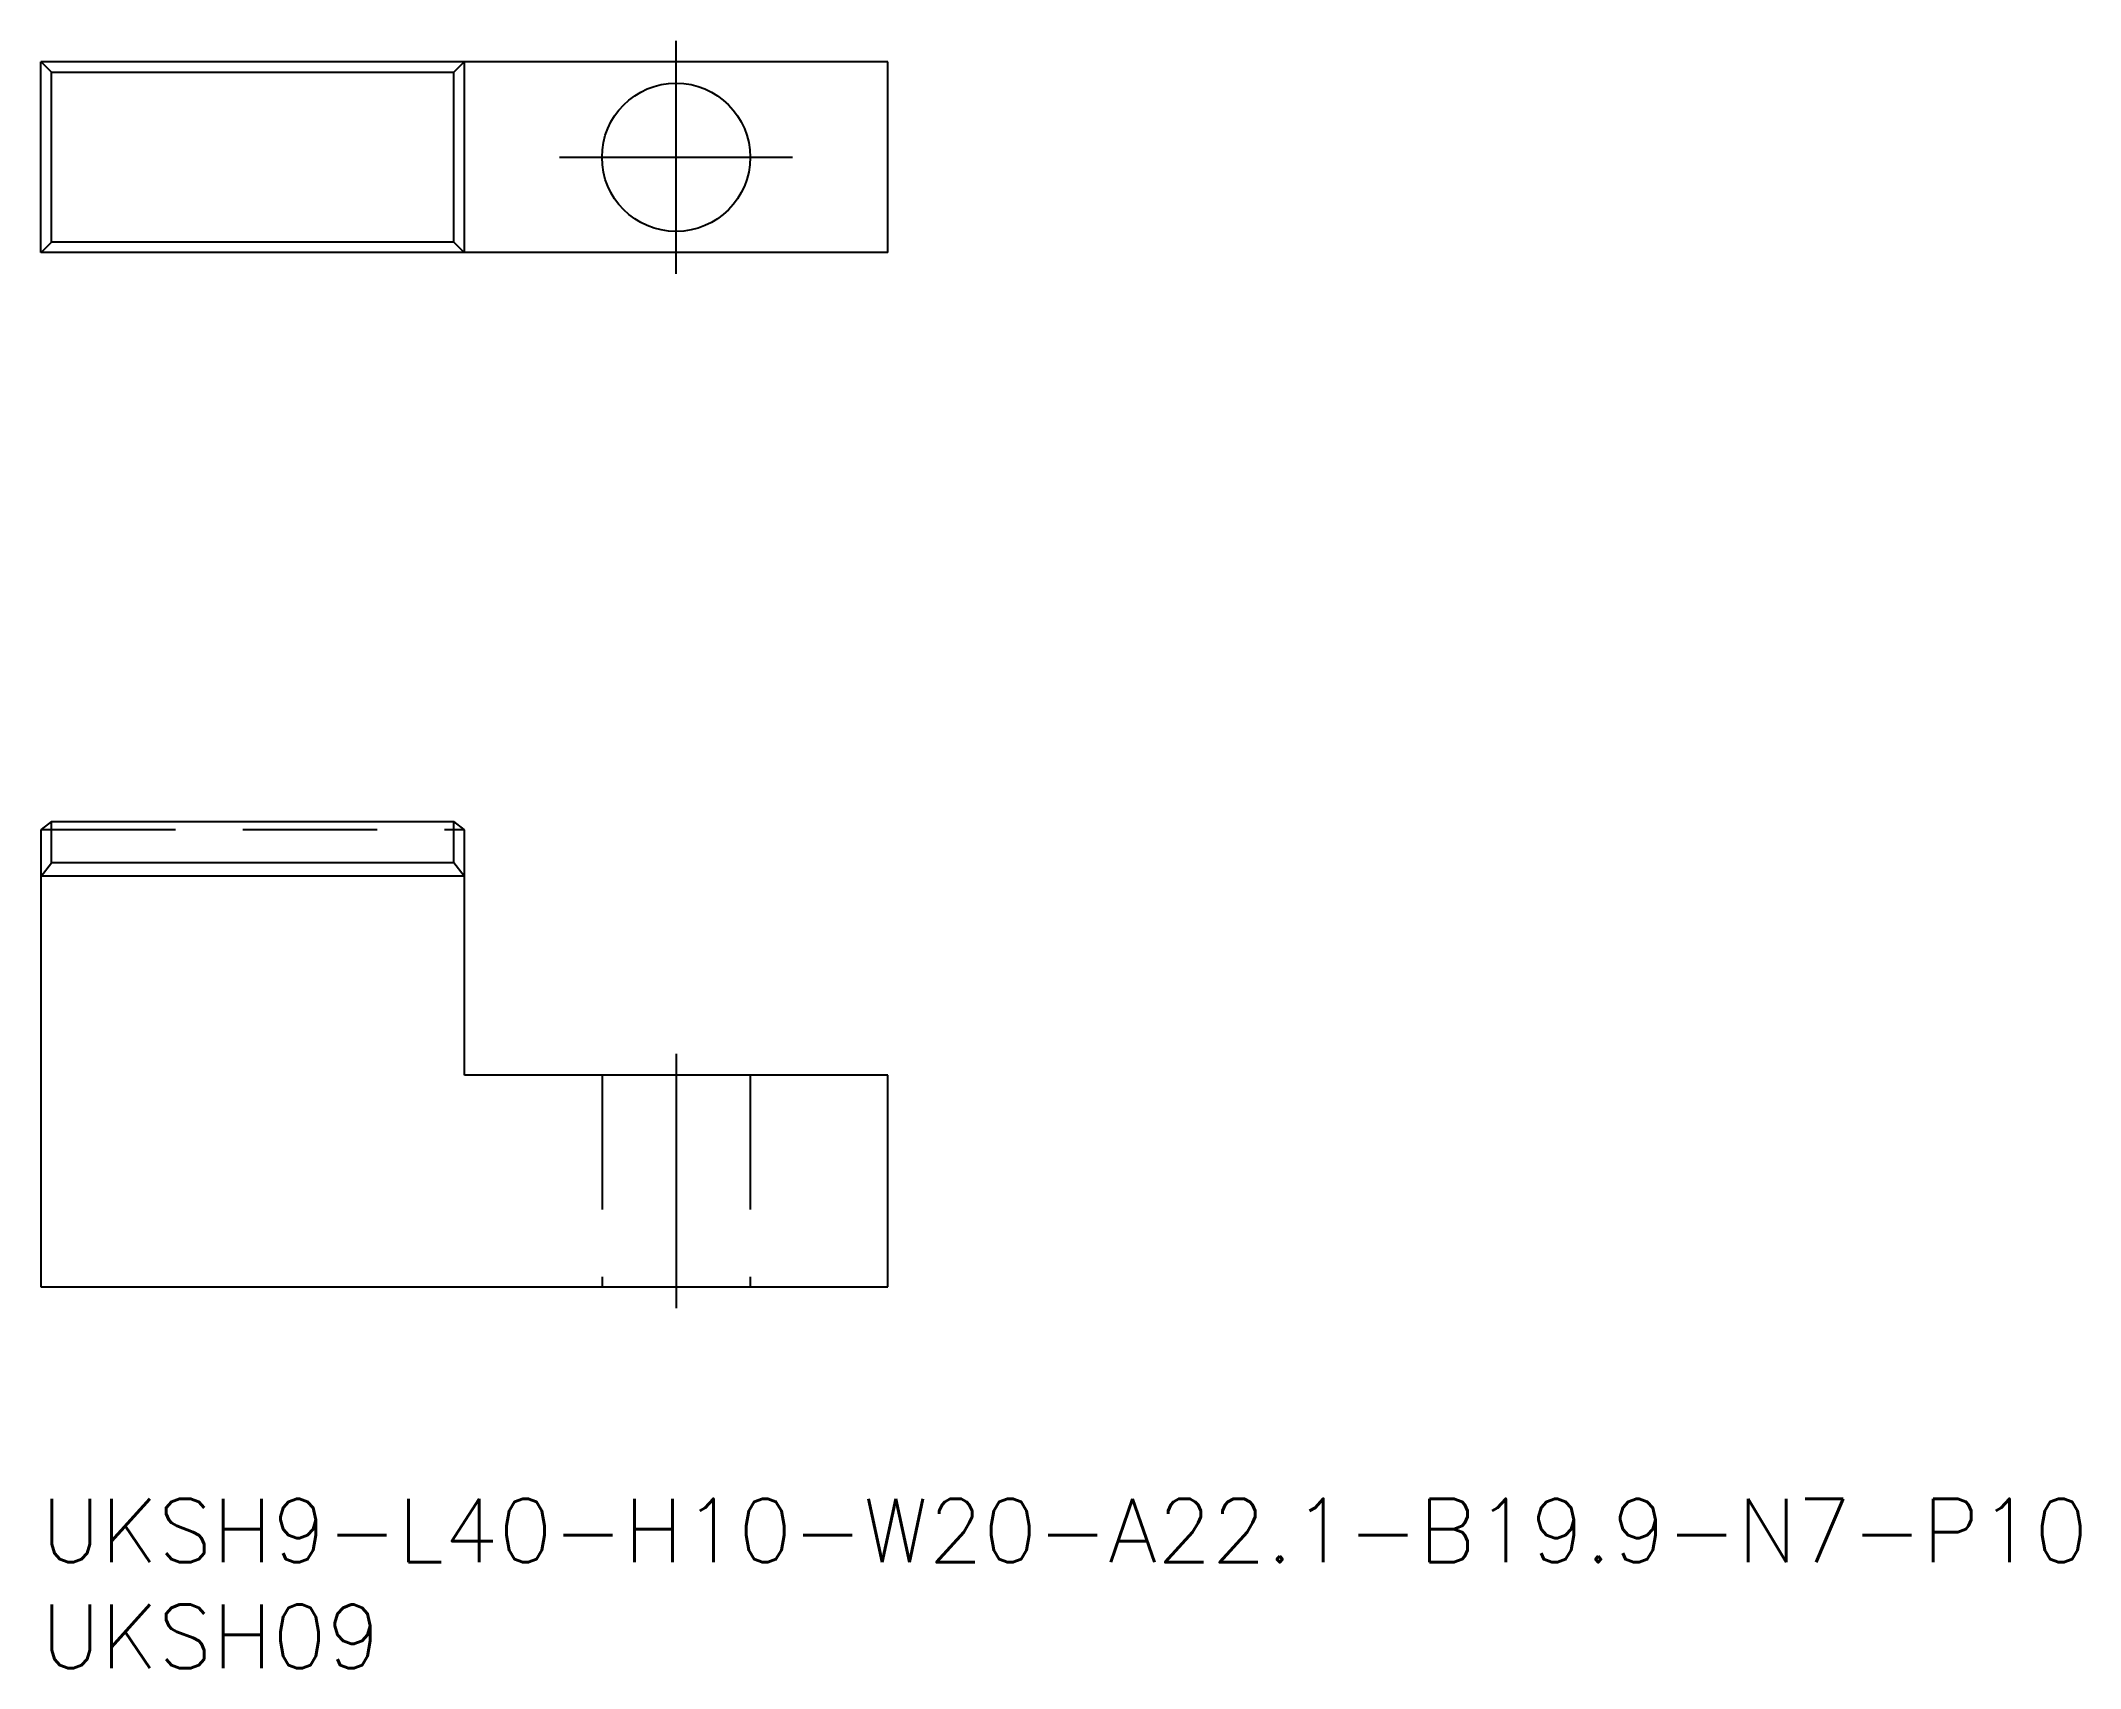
# Model space of a CAD drawing. Extents: x 0 to 96.3, y -8 to 68.8.
import ezdxf

# ---------------------------------------------------------------- set-up
doc = ezdxf.new("R2010")
doc.units = 0
doc.header["$LTSCALE"] = 0.5
doc.linetypes.add('CENTER', pattern=[50.8, 31.75, -6.35, 6.35, -6.35])
doc.linetypes.add('DASHED', pattern=[19.05, 12.7, -6.35])
for name, color, linetype in [('MSM_CENTER', 1, 'CENTER'), ('MSM_CONTINUOUS', 7, 'CONTINUOUS'), ('MSM_DASHED', 4, 'DASHED'), ('MSM_PART_NUMBER', 7, 'CONTINUOUS')]:
    doc.layers.add(name, color=color, linetype=linetype)
doc.styles.get("Standard").update_dxf_attribs({"font": 'txt.shx', "height": 3, "bigfont": 'bigfont.shx'})

msp = doc.modelspace()

# ---------------------------------------------------------------- linework, layer by layer
at = {"layer": 'MSM_CENTER'}
for p, q in [((30, 57.831), (30, 68.831)), ((24.5, 63.331), (35.5, 63.331)), ((30, 21), (30, 9))]:
    msp.add_line(p, q, dxfattribs=at)
at = {"layer": 'MSM_CONTINUOUS'}
for p, q in [((40, 67.831), (0, 67.831)), ((0, 58.831), (0, 67.831)), ((0.5, 67.345), (0.014, 67.831)), ((19.986, 67.831), (19.5, 67.345)), ((20, 58.831), (20, 67.831)), ((40, 58.831), (40, 67.831)), ((0.5, 67.345), (19.5, 67.345)), ((0.5, 59.316), (0.5, 67.345)), ((19.5, 59.316), (19.5, 67.345)), ((40, 58.831), (0, 58.831)), ((0.014, 58.831), (0.5, 59.316)), ((19.5, 59.316), (0.5, 59.316)), ((19.986, 58.831), (19.5, 59.316)), ((0.5, 31.981), (0.014, 31.6)), ((0.5, 31.981), (19.5, 31.981)), ((0.5, 30.019), (0.5, 31.981)), ((19.986, 31.6), (19.5, 31.981)), ((19.5, 30.019), (19.5, 31.981)), ((0.014, 31.6), (0, 31.585)), ((0, 31.585), (0, 10)), ((20, 31.585), (19.986, 31.6)), ((20, 20), (20, 31.585)), ((0.014, 29.4), (0.5, 30.019)), ((19.5, 30.019), (0.5, 30.019)), ((19.986, 29.4), (19.5, 30.019)), ((0.014, 29.4), (0, 29.385)), ((19.986, 29.4), (0.014, 29.4)), ((20, 29.385), (19.986, 29.4)), ((40, 20), (20, 20)), ((40, 10), (40, 20)), ((0, 10), (40, 10))]:
    msp.add_line(p, q, dxfattribs=at)
msp.add_circle((30, 63.331), 3.5, dxfattribs=at)
at = {"layer": 'MSM_DASHED'}
for p, q in [((0.014, 31.6), (19.986, 31.6)), ((26.5, 20), (26.5, 10)), ((33.5, 20), (33.5, 10))]:
    msp.add_line(p, q, dxfattribs=at)

# ---------------------------------------------------------------- texts
at = {"layer": 'MSM_PART_NUMBER'}
for s, p in [('UKSH9-L40-H10-W20-A22.1-B19.9-N7-P10', (0, -3)), ('UKSH09', (0, -8))]:
    msp.add_text(s, height=3, dxfattribs=at).set_placement(p)

doc.saveas('drawing.dxf')
